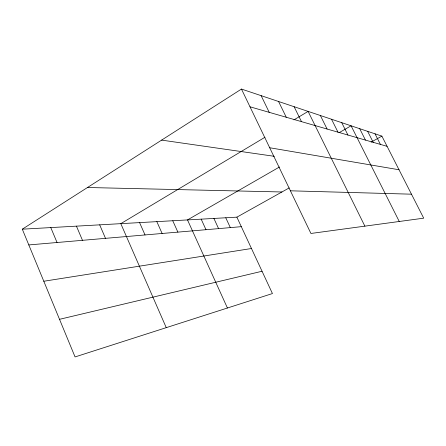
<?xml version="1.0" encoding="UTF-8"?>
<svg xmlns="http://www.w3.org/2000/svg" width="446" height="446" viewBox="0 0 446 446"><rect width="100%" height="100%" fill="white"/><g stroke="black" fill="none" stroke-linecap="round" stroke-linejoin="round"><path stroke-width="0.67" d="M22.3 229.183L236.882 217.152L272.434 293.557L75.056 356.934L22.3 229.183L241.464 89.066L381.882 136.119L423.7 218.172L310.923 233.464L241.464 89.066M264.974 137.251L120.81 223.658L166.252 327.654M293.953 119.879L308.102 111.394L364.873 226.15M279.491 166.988L187.498 219.917L227.421 308.013M339.088 132.702L351.086 125.8L399.259 221.489M236.882 217.152L289.192 187.917M371.1 142.146L381.882 136.119M59.524 319.319L262.053 271.252M43.803 281.248L251.472 248.511M28.806 244.932L241.314 226.668M87.488 187.504L281.922 191.981M290.402 190.804L411.474 194.188M161.625 140.111L274.307 156.306M269.691 147.743L399.025 169.764M249.994 106.795L387.083 146.327M375.03 133.822L380.405 144.398M367.66 131.353L373.218 142.33M359.699 128.688L365.464 140.089M341.731 122.661L347.936 135.038M331.529 119.244L337.984 132.167M320.367 115.508L327.091 129.028M294.126 106.717L301.468 121.635M278.566 101.498L286.265 117.253M261.133 95.656L269.222 112.342M225.776 217.771L230.331 227.616M213.902 218.44L218.585 228.625M201.174 219.153L205.991 229.707M172.758 220.748L177.876 232.121M156.836 221.64L162.115 233.475M139.581 222.604L145.028 234.942M99.675 224.84L105.501 238.342M76.439 226.144L82.482 240.322M50.783 227.583L57.049 242.507"/></g></svg>
